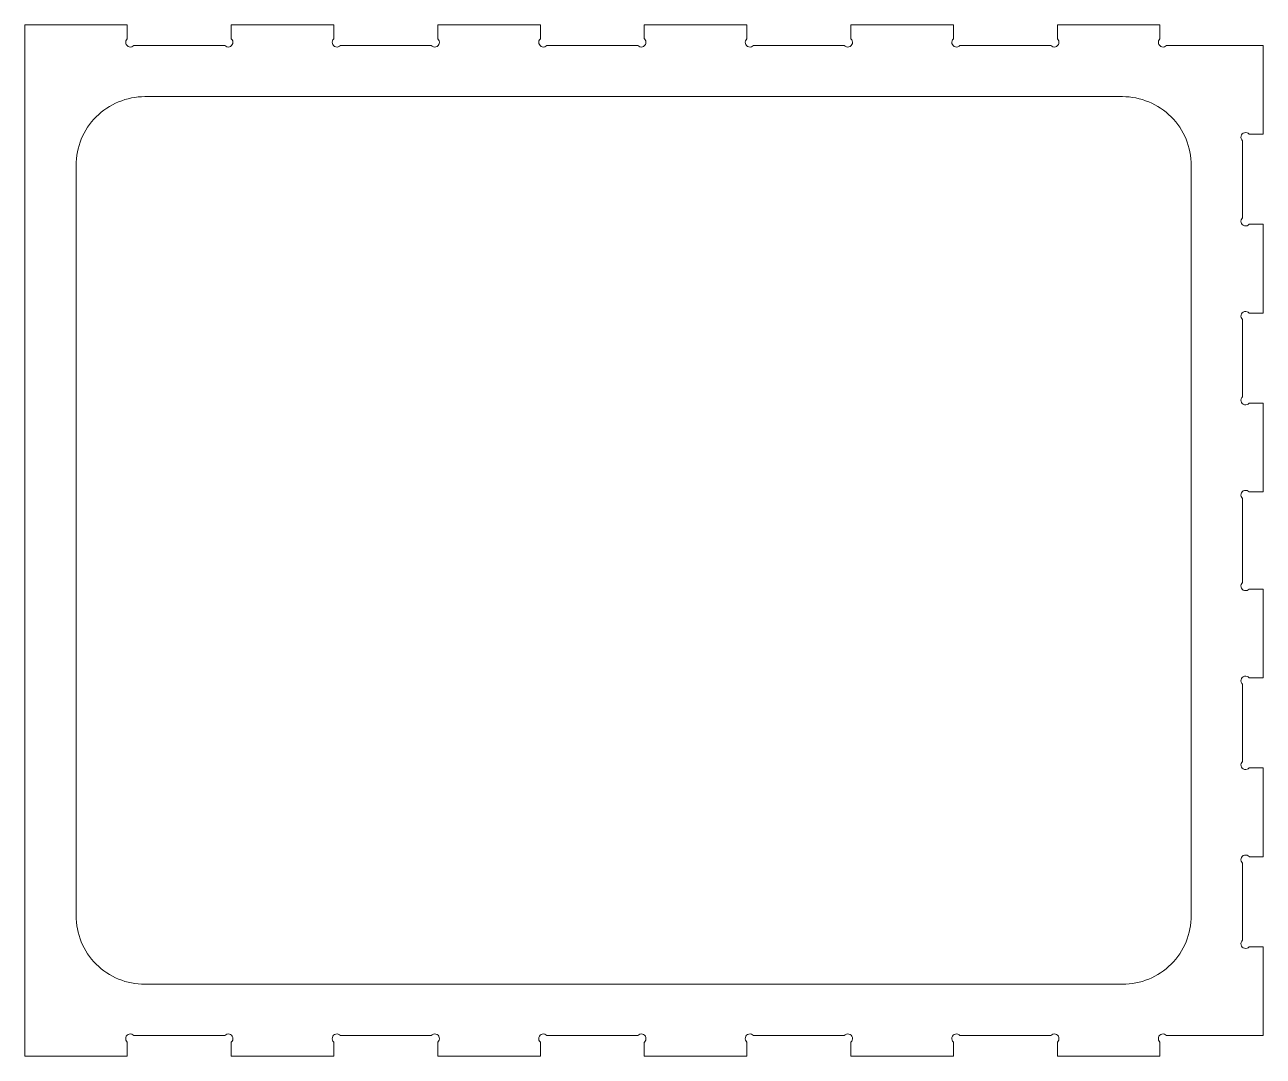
# Model space of a CAD drawing. Header units: inches. Extents: x 109 to 469, y 127 to 427.
import ezdxf

# ---------------------------------------------------------------- set-up
doc = ezdxf.new("R2010")
doc.units = ezdxf.units.IN
doc.header["$MEASUREMENT"] = 0
doc.layers.add('2D - Общий_Ном._пера__27', color=7, linetype='Continuous', lineweight=30)

# ---------------------------------------------------------------- blocks, each defined once
blk = doc.blocks.new('4')
at = {"color": 7, "lineweight": 0, "true_color": 0xffffff}
blk.add_line((91.7, -6), (118.1, -6), dxfattribs=at)
for centre, start, end in [((30.68, -5.12), 130.8991, 319.1009), ((59.12, -5.12), 220.8991, 49.1009), ((90.68, -5.12), 130.8989, 319.1009), ((119.12, -5.12), 220.8991, 49.1011), ((150.68, -5.12), 130.8991, 319.1009), ((179.12, -5.12), 220.8991, 49.1009), ((210.68, -5.12), 130.8988, 319.1009), ((239.12, -5.12), 220.8991, 49.1012), ((270.68, -5.12), 130.8988, 319.1009), ((299.12, -5.12), 220.8991, 49.1012), ((330.68, -5.12), 130.8988, 319.1012), ((354.68, -32.68), 40.8991, 229.1009), ((354.68, -57.12), 130.8991, 319.1009), ((354.68, -84.68), 40.8994, 229.1009), ((354.68, -109.12), 130.8991, 319.1006), ((354.68, -136.68), 40.8991, 229.1009), ((354.68, -163.12), 130.8991, 319.1009), ((354.68, -190.68), 40.8994, 229.1009), ((354.68, -215.12), 130.8991, 319.1006), ((354.68, -242.68), 40.8992, 229.1009), ((354.68, -267.12), 130.8991, 319.1008), ((30.68, -294.68), 40.8988, 229.1009), ((59.12, -294.68), 310.8991, 139.1012), ((90.68, -294.68), 40.8988, 229.1011), ((119.12, -294.68), 310.8989, 139.1012), ((150.68, -294.68), 40.8988, 229.1009), ((179.12, -294.68), 310.8991, 139.1012), ((210.68, -294.68), 40.8988, 229.1012), ((239.12, -294.68), 310.8988, 139.1012), ((270.68, -294.68), 40.8988, 229.1012), ((299.12, -294.68), 310.8988, 139.1012), ((330.68, -294.68), 40.8985, 229.1012)]:
    blk.add_arc(centre, 1.35, start, end, dxfattribs=at)
at = {"layer": '2D - Общий_Ном._пера__27', "color": 7, "linetype": 'Continuous', "lineweight": 0, "true_color": 0xffffff, "flags": 128}
for points in [[(29.8, -4.1), (29.8, 0), (0, 0), (0, -299.8), (29.8, -299.8), (29.8, -295.7)], [(89.8, -4.1), (89.8, 0), (60, 0), (60, -4.1)], [(149.8, -4.1), (149.8, 0), (120, 0), (120, -4.1)], [(209.8, -4.1), (209.8, 0), (180, 0), (180, -4.1)], [(269.8, -4.1), (269.8, 0), (240, 0), (240, -4.1)], [(329.8, -4.1), (329.8, 0), (300, 0), (300, -4.1)], [(58.1, -6), (31.7, -6)], [(178.1, -6), (151.7, -6)], [(238.1, -6), (211.7, -6)], [(298.1, -6), (271.7, -6)], [(355.7, -31.8), (359.8, -31.8), (359.8, -6), (331.7, -6)], [(353.8, -56.1), (353.8, -33.7)], [(355.7, -83.8), (359.8, -83.8), (359.8, -58), (355.7, -58)], [(353.8, -108.1), (353.8, -85.7)], [(355.7, -135.8), (359.8, -135.8), (359.8, -110), (355.7, -110)], [(353.8, -162.1), (353.8, -137.7)], [(355.7, -189.8), (359.8, -189.8), (359.8, -164), (355.7, -164)], [(353.8, -214.1), (353.8, -191.7)], [(355.7, -241.8), (359.8, -241.8), (359.8, -216), (355.7, -216)], [(353.8, -266.1), (353.8, -243.7)], [(331.7, -293.8), (359.8, -293.8), (359.8, -268), (355.7, -268)], [(31.7, -293.8), (58.1, -293.8)], [(91.7, -293.8), (118.1, -293.8)], [(151.7, -293.8), (178.1, -293.8)], [(211.7, -293.8), (238.1, -293.8)], [(271.7, -293.8), (298.1, -293.8)], [(60, -295.7), (60, -299.8), (89.8, -299.8), (89.8, -295.7)], [(120, -295.7), (120, -299.8), (149.8, -299.8), (149.8, -295.7)], [(180, -295.7), (180, -299.8), (209.8, -299.8), (209.8, -295.7)], [(240, -295.7), (240, -299.8), (269.8, -299.8), (269.8, -295.7)], [(300, -295.7), (300, -299.8), (329.8, -299.8), (329.8, -295.7)]]:
    blk.add_lwpolyline(points, dxfattribs=at)
blk.add_lwpolyline([(34.9, -278.9), (318.9, -278.9, 0.414214), (338.9, -258.9), (338.9, -40.9, 0.414214), (318.9, -20.9), (34.9, -20.9, 0.414214), (14.9, -40.9), (14.9, -258.9, 0.414214)], format="xyb", close=True, dxfattribs=at)

msp = doc.modelspace()

# ---------------------------------------------------------------- block references
msp.add_blockref('4', (108.87, 426.97))

doc.saveas('drawing.dxf')
